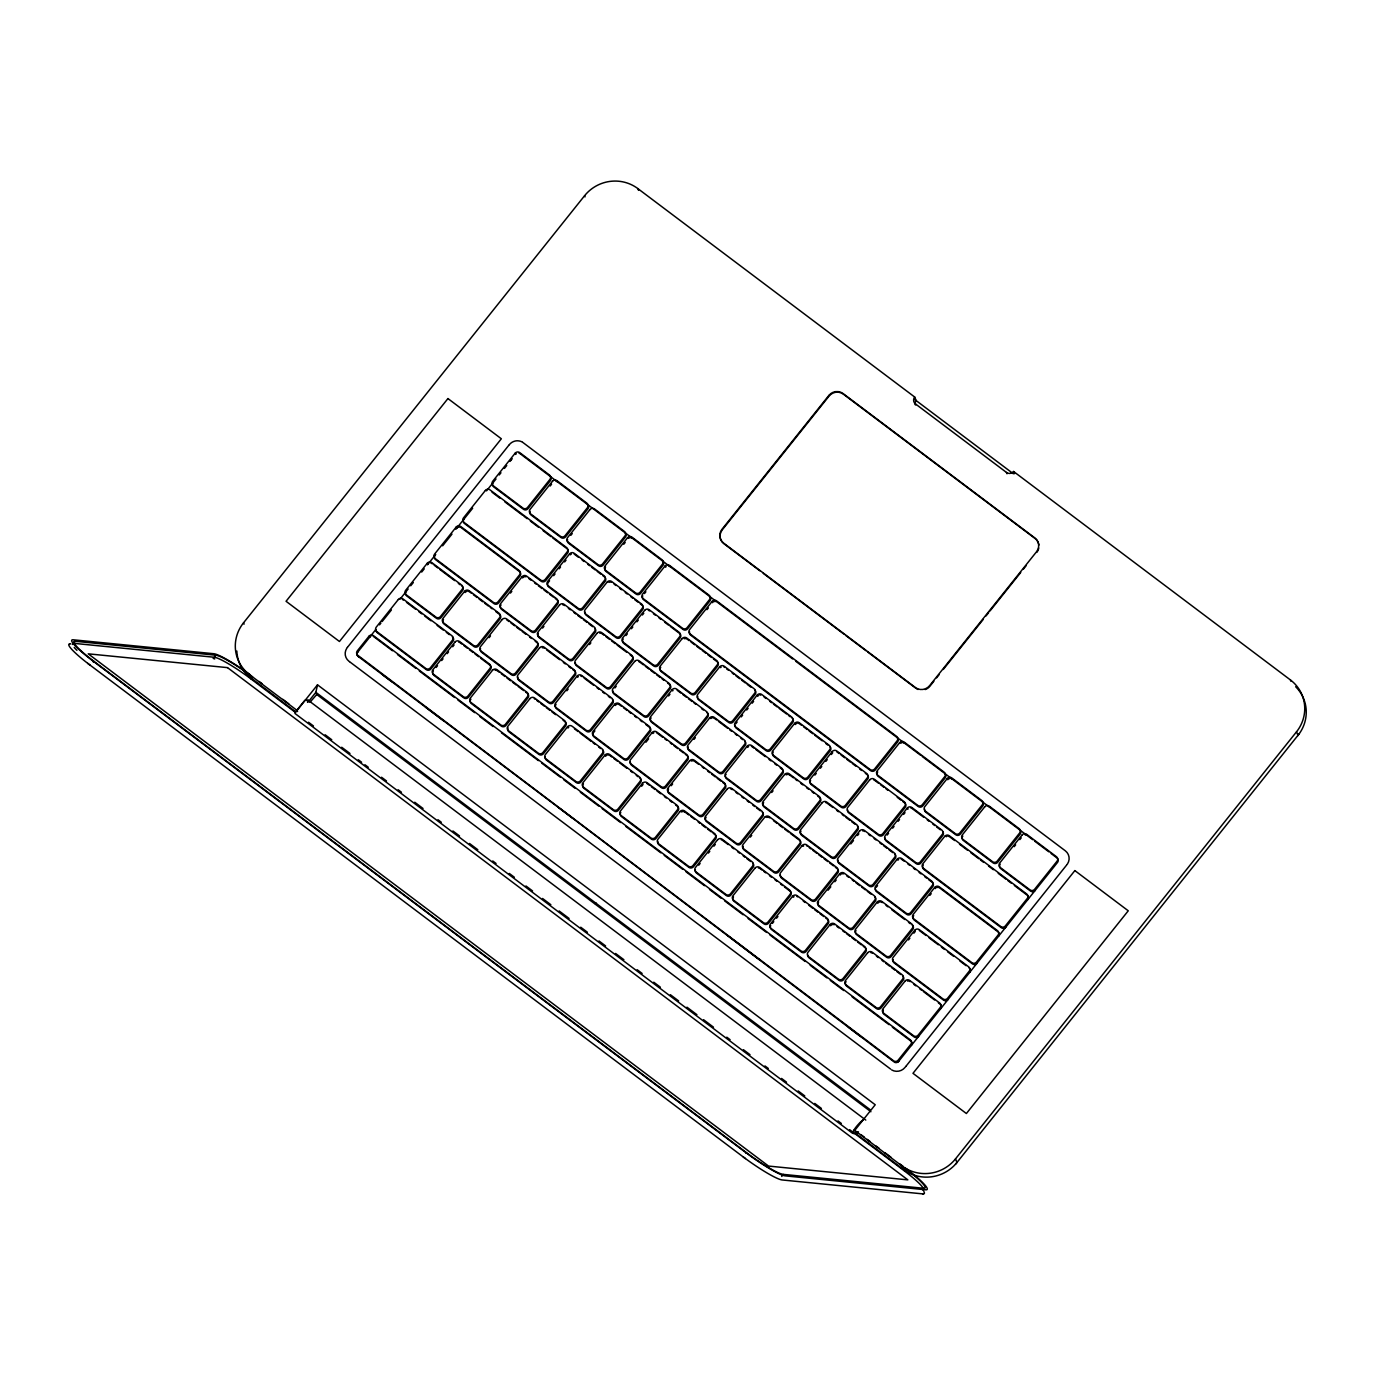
<?xml version="1.0" encoding="UTF-8"?>
<svg xmlns="http://www.w3.org/2000/svg" width="1375" height="1375" viewBox="0 0 1375 1375"><rect width="100%" height="100%" fill="white"/><g stroke="black" fill="none" stroke-linecap="round" stroke-linejoin="round"><path stroke-width="1.5" d="M857.502 1132.502C845.917 1137.967 859.461 1121.931 863.277 1119.817M1299.375 733.58L957.017 1162.425A38.07 36.833 -22.8 0 1 903.753 1169.644L856.281 1133.911L854.786 1130.353L875.222 1104.761L317.505 684.836L315.855 692.347L307.88 702.333M865.786 1120.075L308.086 700.167L304.803 700.373L295.917 711.408L294.972 713.47L852.689 1133.395M307.398 701.886L308.103 700.184M251.075 679.009L252.536 676.947A35.544 4.623 35.3 0 0 215.772 655.205L75.178 641.283L73.734 643.328L214.311 657.267A35.544 4.623 35.3 0 1 251.075 679.009L295.573 712.508M93.259 661.994L93.792 661.238A35.544 4.623 35.3 0 1 75.178 641.283M214.311 657.267L215.772 655.205M745.989 1153.264L746.436 1152.628A35.544 4.623 35.3 0 0 783.2 1174.37L923.777 1188.292L922.608 1189.959M781.739 1176.433L783.2 1174.37M923.519 1190.166A35.544 4.623 35.3 0 0 903.719 1170.4L905.163 1168.355A35.544 4.623 35.3 0 1 923.777 1188.292M347.377 647.453L346.844 648.158A10.175 9.831 -22.8 0 0 348.958 661.255L349.439 661.616M357.466 652.558A3.248 3.145 -22.8 0 1 357.792 652.077L358.05 651.75M251.883 678.82L249.614 674.695A38.07 36.833 -22.8 0 1 243.53 622.823L584.564 195.748A38.07 36.833 -22.8 0 1 637.794 188.564L914.684 397.031L916.18 400.589A5.07 4.916 -22.8 0 0 915.2 404.748M297.55 711.545L297.069 710.428L317.505 684.836M347.462 647.333L508.819 445.259M357.792 652.077L359.82 649.533M360.508 648.656L361.212 647.78M361.797 647.058L375.925 629.355M379.534 624.852L380.909 623.116M382.164 621.534L391.394 609.984M400.022 599.191L408.152 588.998M410.73 585.767L413.308 582.536M421.695 572.052L424.239 568.855M427.488 564.781L435.72 554.486M442.647 545.806L444.95 542.919M445.534 542.18L451.98 534.119M455.847 529.272L472.673 508.217M486.527 490.858L496.014 478.964M499.228 474.942L500.964 472.777M504.419 468.428L506.739 465.541M510.005 461.45L510.864 460.367M511.208 459.938L512.222 458.683M550.172 486.011L551.564 484.241M436.133 667.477L437.525 665.741M441.667 660.55L443.042 658.831M447.184 653.641L448.559 651.905M452.702 646.731L454.077 644.995M510.452 593.089L511.809 591.405M489.105 637.673L490.463 635.989M570.848 535.322L572.258 533.552M548.195 582.519L549.553 580.8M553.678 575.661L555.036 573.942M559.161 568.786L560.519 567.067M564.644 561.928L566.019 560.209M542.575 628.083L543.933 626.398M623.786 544.242L625.195 542.489M589.531 644.531L590.872 642.83M566.844 690.783L568.184 689.098M644.48 593.57L645.889 591.8M625.952 635.577L627.327 633.858M631.434 628.719L632.809 627M636.934 621.844L638.292 620.125M642.417 614.986L643.775 613.267M614.917 687.947L616.258 686.262M593.536 732.566L594.894 730.881M706.956 609.675L708.366 607.922M668.594 695.956L669.952 694.272M645.923 742.208L648.622 738.822M641.661 786.225L643.036 784.506M693.98 739.389L695.337 737.705M671.275 785.675L672.616 783.991M735.762 723.748L737.138 722.03M741.245 716.891L742.62 715.172M746.728 710.016L748.103 708.297M752.211 703.158L753.586 701.439M698.741 865.202L700.116 863.466M708.4 853.084L709.775 851.366M713.917 846.175L715.309 844.439M771.702 792.498L773.059 790.814M750.355 837.1L751.712 835.398M814.894 775.087L816.269 773.386M820.377 768.23L821.752 766.511M825.877 761.355L827.234 759.636M831.359 754.497L832.717 752.778M933.9 681.209L929.895 686.228A10.158 9.814 -22.8 0 1 925.169 689.562M936.581 677.858L939.245 674.506M943.25 669.487L983.331 619.3M985.995 615.966L988.677 612.614M990.017 610.947L1020.731 572.464M1023.413 569.112L1026.077 565.778M772.389 923.416L773.764 921.68M776.531 918.225L777.906 916.506M850.781 843.941L853.48 840.555M857.519 835.502L858.859 833.817M828.077 890.192L830.792 886.823M834.831 881.736L836.189 880.052M887.184 835.02L888.559 833.302M892.667 828.145L894.042 826.444M898.15 821.287L899.525 819.569M903.633 814.412L905.008 812.694M876.167 887.356L877.525 885.672M929.844 895.366L931.202 893.681M908.514 939.933L909.872 938.231M913.911 933.161L915.269 931.459M1014.217 846.656L1015.627 844.903M1019.82 839.627L1021.23 837.873M1055.123 856.556L1057.22 858.155A3.248 3.128 -22.8 0 1 1057.53 862.4L898.648 1061.362A3.661 3.541 -22.8 0 1 898.202 1061.827M905.953 1066.261L1066.347 865.408M1066.673 864.995L1067.464 863.947A10.158 9.831 -22.8 0 0 1065.35 850.833L522.569 442.234M905.798 1066.45L905.128 1067.292A10.261 9.934 -22.8 0 1 891.705 1069.956M857.605 1132.381L856.281 1133.911L858.447 1131.797M903.753 1169.644L902.241 1166.086A38.07 36.833 -22.8 0 0 955.487 1158.902L1296.522 731.809A38.07 36.833 -22.8 0 0 1290.438 679.955L1013.564 471.488A5.07 4.916 -22.8 0 1 1006.466 472.433L915.492 403.941A5.07 4.916 -22.8 0 1 914.684 397.031M1297.811 735.642L1297.983 735.419A38.07 36.833 -22.8 0 0 1295.663 686.727M509.111 444.898L509.266 444.709A10.312 9.969 -22.8 0 1 516.983 440.773L517.894 440.825A10.141 9.814 -22.8 0 1 521.692 441.753L522.053 441.942M898.975 1060.967L898.752 1061.225A3.248 3.145 -22.8 0 1 894.592 1062.291L848.341 1027.194M515.608 454.42L515.642 454.386A3.248 3.145 -22.8 0 1 516.295 453.767M87.742 663.369L742.878 1156.667A38.07 4.95 35.3 0 0 782.272 1179.973L922.848 1193.895A38.62 5.019 35.3 0 0 923.381 1193.912M922.625 1193.878L922.831 1193.895A38.07 4.95 35.3 0 0 923.794 1191.472M906.383 1171.448L902.808 1168.939M745.456 1158.592L744.562 1157.939M744.391 1157.802L743.17 1156.873M914.65 399.455L1013.392 473.791M759.825 570.78L723.869 543.692A10.158 9.814 -22.8 0 1 722.236 529.873L829.108 396.034A10.158 9.814 -22.8 0 1 843.305 394.127L1035.134 538.553A10.158 9.814 -22.8 0 1 1038.898 545.084M763.262 573.358L843.752 633.978M845.47 635.267L866.027 650.736M867.745 652.025L915.698 688.136M521.108 454.472L520.18 453.784A3.248 3.145 -22.8 0 0 519.028 453.234M521.898 455.056L526.797 458.752M527.519 459.302L532.263 462.877M533.191 463.564L792.636 658.917M795.85 661.341L920.528 755.202M922.178 756.456L1032.763 839.712M1034.636 841.122L1048.884 851.847M1051.067 853.497L1054.487 856.075M492.044 492.233L500.019 498.231M504.814 501.841L522.38 515.075M523.961 516.278L527.158 518.667M530.355 521.073L538.33 527.089M543.125 530.698L551.117 536.714M552.698 537.9L567.067 548.728A3.248 3.145 -22.8 0 1 567.6 553.145L545.652 580.628A3.248 3.145 -22.8 0 1 541.114 581.23L464.492 523.531A3.248 3.145 -22.8 0 1 463.959 519.114M578.411 557.253L574.664 554.434A3.248 3.145 -22.8 0 0 574.166 554.142M582.141 560.072L584.014 561.481M587.761 564.3L589.634 565.709M591.491 567.119L595.237 569.938M597.111 571.347L600.841 574.148M602.714 575.558L604.587 576.967A3.248 3.145 -22.8 0 1 605.103 581.402L583.172 608.867A3.248 3.145 -22.8 0 1 578.634 609.486L548.711 586.953A3.248 3.145 -22.8 0 1 547.869 583.017M614.058 584.1L615.914 585.509M619.661 588.328L621.534 589.72M625.264 592.539L627.138 593.948M630.884 596.767L632.758 598.177M634.631 599.586L638.361 602.405M640.234 603.814L642.108 605.223A3.248 3.145 -22.8 0 1 642.623 609.641L620.692 637.106A3.248 3.145 -22.8 0 1 616.155 637.725L586.214 615.192A3.248 3.145 -22.8 0 1 585.062 612.133M653.434 613.748L655.308 615.158M659.038 617.977L660.911 619.386M664.658 622.205L668.405 625.023M670.261 626.416L679.611 633.462A3.248 3.145 -22.8 0 1 680.144 637.88L658.195 665.362A3.248 3.145 -22.8 0 1 653.658 665.964L623.734 643.431A3.248 3.145 -22.8 0 1 623.219 639.014M689.081 640.595L687.208 639.186A3.248 3.145 -22.8 0 0 684.183 638.722M690.955 641.987L694.684 644.806M696.558 646.216L700.305 649.034M702.178 650.444L705.908 653.262M707.781 654.672L711.528 657.491M713.384 658.9L717.131 661.702A3.248 3.145 -22.8 0 1 717.647 666.136L695.716 693.602A3.248 3.145 -22.8 0 1 691.178 694.22L661.255 671.688A3.248 3.145 -22.8 0 1 660.739 667.27M726.584 668.834L728.458 670.244M732.205 673.062L734.078 674.472M735.952 675.881L739.681 678.683M741.555 680.092L745.302 682.911M747.158 684.32L750.905 687.139M764.105 697.073L765.978 698.483M769.725 701.302L771.581 702.711M773.455 704.12L777.202 706.939M779.075 708.348L786.552 713.969M788.425 715.378L790.298 716.788M801.625 725.33L799.752 723.92A3.248 3.145 -22.8 0 0 798.033 723.284M803.498 726.739L807.228 729.558M809.102 730.95L812.848 733.769M814.705 735.178L822.198 740.816M825.928 743.634L827.802 745.044M839.128 753.569L837.272 752.159A3.248 3.145 -22.8 0 0 836.773 751.85M841.002 754.978L844.748 757.797M846.622 759.206L850.352 762.025M852.225 763.434L855.972 766.236M859.702 769.055L861.575 770.464M865.322 773.283L867.195 774.692A3.248 3.145 -22.8 0 1 867.711 779.109L845.78 806.592A3.248 3.145 -22.8 0 1 841.225 807.194L811.302 784.661A3.248 3.145 -22.8 0 1 810.614 780.484M874.775 780.416L878.522 783.217M880.395 784.627L884.125 787.445M885.998 788.855L887.872 790.264M897.222 797.311L900.969 800.13M902.825 801.539L904.698 802.931A3.248 3.145 -22.8 0 1 905.214 807.366L883.283 834.831A3.248 3.145 -22.8 0 1 878.745 835.45L848.822 812.917A3.248 3.145 -22.8 0 1 847.653 809.858M923.519 817.111L912.295 808.655A3.248 3.145 -22.8 0 0 910.903 808.053M927.248 819.913L929.122 821.322M932.869 824.141L934.742 825.55M936.598 826.959L940.345 829.778M954.645 840.538L949.798 836.894A3.248 3.145 -22.8 0 0 948.097 836.275M959.492 844.198L967.553 850.266M970.784 852.689L978.845 858.773M980.461 859.994L983.692 862.417M988.539 866.061L993.369 869.705M998.216 873.348L1006.294 879.433M1007.892 880.636L1011.123 883.077M1014.355 885.5L1027.262 895.228A3.248 3.145 -22.8 0 1 1027.778 899.645M461.192 527.656L519.527 571.587A3.248 3.145 -22.8 0 1 520.059 576.005L498.506 603.006A3.248 3.145 -22.8 0 1 493.952 603.608L435.617 559.677A3.248 3.145 -22.8 0 1 435.102 555.259M528.997 578.703L530.87 580.112M534.6 582.931L536.473 584.341M538.347 585.75L542.077 588.569M543.95 589.978L547.697 592.78M549.57 594.189L553.3 597.008M555.173 598.417L557.047 599.827A3.248 3.145 -22.8 0 1 557.562 604.261L536.009 631.245A3.248 3.145 -22.8 0 1 531.472 631.864L501.548 609.331A3.248 3.145 -22.8 0 1 501.033 604.897M568.373 608.369L570.247 609.761M573.994 612.58L575.85 613.989M577.723 615.398L581.47 618.217M583.344 619.627L587.073 622.445M588.947 623.855L592.694 626.673M604.02 635.198L602.147 633.789A3.248 3.145 -22.8 0 0 599.775 633.188M605.894 636.608L609.623 639.427M611.497 640.836L615.244 643.655M617.117 645.047L626.467 652.094M630.197 654.913L632.07 656.322A3.248 3.145 -22.8 0 1 632.603 660.739L611.033 687.741A3.248 3.145 -22.8 0 1 606.495 688.342L576.572 665.809A3.248 3.145 -22.8 0 1 575.42 662.767M643.397 664.847L639.667 662.028A3.248 3.145 -22.8 0 0 638.584 661.513M645.27 666.256L649.017 669.075M650.891 670.484L654.62 673.303M656.494 674.712L660.241 677.531M662.114 678.941L663.97 680.35M667.717 683.152L669.591 684.561A3.248 3.145 -22.8 0 1 670.106 688.995L648.553 715.98A3.248 3.145 -22.8 0 1 644.016 716.598L614.092 694.066A3.248 3.145 -22.8 0 1 612.923 691.006M677.188 690.284L680.917 693.103M682.791 694.512L686.538 697.314M688.394 698.723L692.141 701.542M694.014 702.952L695.888 704.361M701.491 708.589L703.364 709.998M716.564 719.933L714.691 718.523A3.248 3.145 -22.8 0 0 712.989 717.888M718.438 721.342L727.788 728.389M729.661 729.798L731.517 731.208M735.264 734.009L737.138 735.419M740.884 738.237L742.741 739.647M754.084 748.189L752.211 746.78A3.248 3.145 -22.8 0 0 751.438 746.35M755.941 749.581L765.308 756.628M769.038 759.447L770.911 760.856M774.658 763.675L776.514 765.084M780.261 767.903L782.134 769.312A3.248 3.145 -22.8 0 1 782.65 773.73L761.097 800.714A3.248 3.145 -22.8 0 1 756.559 801.333L726.636 778.8A3.248 3.145 -22.8 0 1 725.433 776.067M789.714 775.019L793.461 777.837M795.334 779.247L797.208 780.656M800.938 783.475L802.811 784.884M806.558 787.686L808.431 789.095M812.161 791.914L814.034 793.323M817.781 796.142L819.638 797.552A3.248 3.145 -22.8 0 1 820.17 801.969L798.617 828.97A3.248 3.145 -22.8 0 1 794.062 829.572L764.139 807.039A3.248 3.145 -22.8 0 1 763.623 802.622M832.855 807.486L827.234 803.258A3.248 3.145 -22.8 0 0 825.842 802.673M836.584 810.305L838.458 811.714M842.205 814.533L844.061 815.942M845.934 817.352L849.681 820.17M851.555 821.58L855.284 824.381M868.484 834.333L870.358 835.742M874.105 838.544L875.978 839.953M879.708 842.772L881.581 844.181M883.455 845.591L887.202 848.409M889.058 849.819L892.805 852.637M904.131 861.163L902.258 859.753A3.248 3.145 -22.8 0 0 901.192 859.238M907.878 863.981L909.752 865.391M913.481 868.209L915.355 869.619M919.102 872.438L920.975 873.847M924.705 876.648L926.578 878.058M928.452 879.467L932.181 882.286A3.248 3.145 -22.8 0 1 932.714 886.703L911.161 913.705A3.248 3.145 -22.8 0 1 906.606 914.323L876.683 891.791A3.248 3.145 -22.8 0 1 875.48 889.058M939.778 888.009L998.009 931.855A3.248 3.145 -22.8 0 1 998.542 936.272M434.173 565.211L437.903 567.995M439.759 569.405L454.627 580.594M458.339 583.395L460.195 584.788M471.505 593.312L469.648 591.903A3.248 3.145 -22.8 0 0 468.256 591.319M473.378 594.722L477.125 597.541M478.998 598.95L482.728 601.769M484.602 603.178L488.348 605.98M490.205 607.389L492.078 608.798M495.825 611.617L499.572 614.436A3.248 3.145 -22.8 0 1 500.087 618.853L478.466 645.923A3.248 3.145 -22.8 0 1 473.928 646.542L444.005 624.009A3.248 3.145 -22.8 0 1 443.489 619.575M509.025 621.552L507.152 620.142A3.248 3.145 -22.8 0 0 506.653 619.85M510.898 622.961L514.628 625.78M516.502 627.189L520.248 630.008M522.122 631.417L525.852 634.236M529.598 637.055L531.472 638.464M535.202 641.266L537.075 642.675A3.248 3.145 -22.8 0 1 537.591 647.109L515.986 674.163A3.248 3.145 -22.8 0 1 511.448 674.781L481.525 652.248A3.248 3.145 -22.8 0 1 480.545 648.587M546.545 649.808L559.625 659.656M563.372 662.475L565.245 663.884M568.975 666.703L570.848 668.113M572.722 669.522L574.595 670.931A3.248 3.145 -22.8 0 1 575.111 675.348L553.506 702.419A3.248 3.145 -22.8 0 1 548.952 703.02L519.028 680.505A3.248 3.145 -22.8 0 1 517.945 677.136M584.048 678.047L593.398 685.094M597.145 687.913L599.019 689.322M602.748 692.141L604.622 693.533M608.369 696.352L610.242 697.761M621.569 706.303L619.695 704.894A3.248 3.145 -22.8 0 0 617.977 704.258M623.442 707.712L627.172 710.514M629.045 711.923L630.919 713.333M634.666 716.152L636.522 717.561M640.269 720.38L642.142 721.789M645.889 724.608L649.619 727.427A3.248 3.145 -22.8 0 1 650.134 731.844L628.53 758.914A3.248 3.145 -22.8 0 1 623.992 759.516L594.069 736.983A3.248 3.145 -22.8 0 1 593.381 732.806M662.819 737.361L657.216 733.133A3.248 3.145 -22.8 0 0 656.442 732.703M664.692 738.77L666.566 740.18M670.295 742.998L672.169 744.408M674.042 745.8L677.789 748.619M679.663 750.028L683.392 752.847M685.266 754.256L687.139 755.666A3.248 3.145 -22.8 0 1 687.655 760.083L666.05 787.153A3.248 3.145 -22.8 0 1 661.495 787.772L631.572 765.239A3.248 3.145 -22.8 0 1 630.42 762.18M694.719 761.372L698.466 764.191M702.212 767.009L704.069 768.419M707.816 771.238L709.689 772.647M711.562 774.056L715.292 776.875M717.166 778.284L720.913 781.086M722.786 782.495L724.642 783.905A3.248 3.145 -22.8 0 1 725.175 788.339L703.553 815.392A3.248 3.145 -22.8 0 1 699.016 816.011L669.092 793.478A3.248 3.145 -22.8 0 1 668.577 789.061M735.986 792.447L737.842 793.856M741.589 796.675L743.462 798.067M747.209 800.886L749.066 802.295M752.812 805.114L754.686 806.523M756.559 807.933L760.289 810.752M773.489 820.686L777.236 823.505M779.109 824.914L782.839 827.733M784.712 829.142L788.459 831.961M790.333 833.353L799.683 840.4A3.248 3.145 -22.8 0 1 800.198 844.834L778.577 871.887A3.248 3.145 -22.8 0 1 774.039 872.506L744.116 849.973A3.248 3.145 -22.8 0 1 743.136 846.312M809.136 847.533L811.009 848.942M812.883 850.334L816.612 853.153M818.486 854.562L822.233 857.381M824.106 858.791L827.836 861.609M829.709 863.019L833.456 865.837M835.33 867.247L837.186 868.656A3.248 3.145 -22.8 0 1 837.719 873.073L816.097 900.144A3.248 3.145 -22.8 0 1 811.559 900.745L781.636 878.212A3.248 3.145 -22.8 0 1 780.467 875.17M846.656 875.772L848.53 877.181M852.259 880L854.133 881.409M856.006 882.819L859.736 885.62M861.609 887.03L865.356 889.848M867.23 891.258L870.959 894.077M886.033 905.42L887.906 906.83M891.653 909.648L904.733 919.514M908.48 922.316L910.353 923.725M925.977 935.498L919.806 930.858A3.248 3.145 -22.8 0 0 919.308 930.548M929.053 937.819L938.317 944.78M941.394 947.1L944.47 949.438M947.564 951.758L953.734 956.398M959.905 961.039L966.058 965.68M406.467 602.336L415.645 609.263M418.722 611.566L421.781 613.869M424.841 616.172L430.977 620.795M437.095 625.402L443.231 630.025M446.291 632.328L449.35 634.631M461.88 644.067L460.006 642.658A3.248 3.145 -22.8 0 0 458.614 642.056M463.753 645.477L467.483 648.295M469.356 649.705L473.103 652.506M474.977 653.916L478.706 656.734M480.58 658.144L489.93 665.191A3.248 3.145 -22.8 0 1 490.445 669.608L468.359 697.28A3.248 3.145 -22.8 0 1 463.822 697.881L433.898 675.348A3.248 3.145 -22.8 0 1 433.383 670.931M499.383 672.306L497.527 670.897A3.248 3.145 -22.8 0 0 495.137 670.295M501.256 673.716L505.003 676.534M506.877 677.944L510.606 680.762M512.48 682.172L516.227 684.991M518.1 686.4L523.703 690.611M525.577 692.02L527.45 693.43A3.248 3.145 -22.8 0 1 527.966 697.864L505.88 725.519A3.248 3.145 -22.8 0 1 501.325 726.138L471.402 703.605A3.248 3.145 -22.8 0 1 470.886 699.17M536.903 700.562L538.777 701.972M540.65 703.364L544.38 706.183M546.253 707.592L550 710.411M551.873 711.82L555.603 714.639M563.097 720.277L564.953 721.686A3.248 3.145 -22.8 0 1 565.486 726.103L543.383 753.758A3.248 3.145 -22.8 0 1 538.845 754.377L508.922 731.844A3.248 3.145 -22.8 0 1 508.08 727.908M574.423 728.802L578.153 731.62M580.027 733.03L591.25 741.469M593.123 742.878L594.997 744.288M598.727 747.106L600.6 748.516M611.927 757.041L610.07 755.631A3.248 3.145 -22.8 0 0 608.352 755.012M613.8 758.45L617.547 761.269M619.42 762.678L626.897 768.316M630.644 771.134L632.5 772.544M636.247 775.362L638.12 776.755M649.447 785.297L647.573 783.887A3.248 3.145 -22.8 0 0 646.8 783.458M651.32 786.706L655.05 789.525M656.923 790.934L660.67 793.736M664.417 796.555L666.273 797.964M670.02 800.783L671.894 802.192M675.623 805.011L677.497 806.42A3.248 3.145 -22.8 0 1 678.013 810.837L655.927 838.509A3.248 3.145 -22.8 0 1 651.389 839.111L621.466 816.578A3.248 3.145 -22.8 0 1 620.778 812.402M685.094 812.127L688.823 814.945M690.697 816.355L694.444 819.173M698.191 821.992L700.047 823.402M701.92 824.811L705.667 827.63M707.541 829.022L711.27 831.841M713.144 833.25L715.017 834.659A3.248 3.145 -22.8 0 1 715.533 839.094L693.447 866.748A3.248 3.145 -22.8 0 1 688.909 867.367L658.986 844.834A3.248 3.145 -22.8 0 1 657.903 841.466M728.217 844.594L722.597 840.383A3.248 3.145 -22.8 0 0 721.222 839.781M731.964 847.413L733.82 848.822M737.567 851.641L739.441 853.05M743.17 855.869L745.044 857.278M746.917 858.688L750.664 861.506M761.991 870.031L760.117 868.622A3.248 3.145 -22.8 0 0 758.398 867.986M763.864 871.441L765.737 872.85M769.467 875.669L771.341 877.078M775.087 879.897L776.944 881.289M780.691 884.108L782.564 885.517M784.438 886.927L790.041 891.155A3.248 3.145 -22.8 0 1 790.556 895.572L768.47 923.244A3.248 3.145 -22.8 0 1 763.933 923.845L734.009 901.33A3.248 3.145 -22.8 0 1 733.494 896.895M803.241 901.089L805.114 902.498M808.861 905.317L812.591 908.136M814.464 909.545L818.211 912.364M820.084 913.773L823.814 916.575M825.688 917.984L827.561 919.394A3.248 3.145 -22.8 0 1 828.077 923.828L805.991 951.483A3.248 3.145 -22.8 0 1 801.453 952.102L771.53 929.569A3.248 3.145 -22.8 0 1 770.688 925.633M837.014 926.527L838.887 927.936M842.634 930.755L844.491 932.164M846.364 933.556L850.111 936.375M851.984 937.784L855.714 940.603M857.587 942.013L861.334 944.831M863.208 946.241L865.064 947.65A3.248 3.145 -22.8 0 1 865.597 952.067L843.494 979.739A3.248 3.145 -22.8 0 1 838.956 980.341L809.033 957.808A3.248 3.145 -22.8 0 1 807.83 955.075M876.408 956.175L878.264 957.584M882.011 960.403L883.884 961.812M885.758 963.222L889.487 966.041M891.361 967.45L895.108 970.252M896.981 971.661L900.711 974.48M913.928 984.431L915.802 985.841M919.566 988.677L921.439 990.086M923.313 991.495L934.587 999.986M938.334 1002.822L940.225 1004.231A3.248 3.145 -22.8 0 1 940.741 1008.648M392.442 650.753L374 636.848A3.248 3.145 -22.8 0 0 373.227 636.436M397.478 654.534L415.938 668.439M419.289 670.966L454.523 697.486M457.875 700.012L474.65 712.645M479.686 716.427L493.092 726.533M501.48 732.858L538.398 760.633M541.75 763.159L560.209 777.064M563.561 779.591L575.3 788.425M580.336 792.223L598.795 806.111M602.147 808.638L620.589 822.525M625.625 826.323L660.859 852.844M664.211 855.37L682.67 869.275M686.022 871.802L704.481 885.689M709.5 889.47L721.256 898.322M724.608 900.848L743.067 914.736M748.086 918.534L766.545 932.422M769.897 934.948L805.131 961.469M810.167 965.267L826.942 977.9M830.294 980.427L843.717 990.533M852.105 996.841L889.006 1024.633M892.358 1027.159L910.817 1041.047A3.248 3.145 -22.8 0 1 911.333 1045.481M391.858 681.759L358.308 656.494A3.644 3.523 -22.8 0 1 356.95 653.795M349.628 661.753L890.673 1069.131M870.255 1109.762L315.855 692.347L316.766 694.495L870.925 1111.739M259.102 681.484L262.075 683.719M282.837 699.359L288.767 703.828M861.317 1134.908L864.273 1137.142M867.247 1139.377L870.22 1141.611M876.15 1146.08L879.106 1148.314M885.053 1152.783L890.983 1157.252M899.886 1163.955L902.842 1166.172M249.614 674.695L297.069 710.428M854.184 1129.958L903.461 1167.066M248.652 676.225L295.608 711.752M308.498 722.253L313.483 726M325.102 734.748L331.736 739.75M341.688 747.244L349.989 753.483M358.291 759.739L361.608 762.231M364.925 764.741L368.259 767.233M381.528 777.236L386.512 780.983M398.131 789.731L401.448 792.241M414.734 802.227L423.036 808.483M437.972 819.723L441.289 822.233M452.908 830.981L459.542 835.966M469.511 843.477L477.795 849.716M492.748 860.973L496.066 863.466M509.334 873.469L514.319 877.216M525.938 885.964L532.572 890.966M542.541 898.459L550.842 904.716M559.127 910.955L569.095 918.466M580.714 927.214L587.348 932.198M598.967 940.947L605.619 945.948M615.57 953.459L623.872 959.698M637.141 969.702L642.125 973.448M653.744 982.197L660.378 987.198M670.347 994.692L678.648 1000.948M686.95 1007.188L696.902 1014.681M703.536 1019.683L713.505 1027.194M726.773 1037.18L730.091 1039.689M743.377 1049.675L750.011 1054.677M764.947 1065.934L768.281 1068.427M781.55 1078.43L786.534 1082.177M798.153 1090.925L804.788 1095.927M814.756 1103.42L821.391 1108.422M837.994 1120.917L841.311 1123.427M849.612 1129.666L903.719 1170.4M93.792 661.238L746.436 1152.628M359.545 657.422L358.462 656.614A3.248 3.145 -22.8 0 1 357.105 653.761M382.714 674.867L443.781 720.913M425.391 707.042L572.928 818.417M726.894 934.983L760.341 960.369M557.666 806.884L860.681 1036.561M1290.438 679.955L1291.005 681.295M1296.522 731.809L1298.017 735.367M1013.564 471.488L1014.492 473.705M1006.466 472.433L1007.016 473.773M915.492 403.941L915.87 404.834M637.794 188.564L638.55 190.334M584.564 195.748L585.028 196.866M955.487 1158.902L956.983 1162.459A38.62 37.348 -22.8 0 1 955.539 1164.178M243.53 622.823L244.08 624.164M69.781 643.878A38.62 5.019 35.3 0 1 70.314 643.895A38.07 4.95 35.3 0 0 90.252 665.277M213.142 658.384A38.07 4.95 35.3 0 1 214.706 658.952M905.816 1168.406A38.07 4.95 35.3 0 1 925.753 1189.787L785.177 1175.866A38.07 4.95 35.3 0 1 745.783 1152.559L93.156 661.169A38.07 4.95 35.3 0 1 73.202 639.788L213.795 653.727A38.07 4.95 35.3 0 1 250.473 675.005M76.931 650.341A35.544 4.623 35.3 0 1 74.198 647.436M72.342 644.462A35.544 4.623 35.3 0 1 73.03 643.345M1038.761 548.109A10.158 9.814 -22.8 0 1 1036.767 552.389M918.122 689.477A10.158 9.814 -22.8 0 1 916.438 688.634M251.109 678.253A38.07 36.833 -22.8 0 1 236.827 651.028M369.634 637.244A3.248 3.145 -22.8 0 1 370.666 636.522M870.942 952.72A3.248 3.145 -22.8 0 1 872.661 953.356M902.584 975.889A3.248 3.145 -22.8 0 1 903.1 980.323L881.014 1007.978A3.248 3.145 -22.8 0 1 876.477 1008.597L846.553 986.064A3.248 3.145 -22.8 0 1 846.038 981.63M907.466 981.062A3.248 3.145 -22.8 0 1 910.181 981.612M918.655 1036.32A3.248 3.145 -22.8 0 1 914.117 1036.922L884.056 1014.303A3.248 3.145 -22.8 0 1 883.369 1010.109M830.603 925.736A3.248 3.145 -22.8 0 1 831.256 925.1M832.116 924.653A3.248 3.145 -22.8 0 1 834.367 924.688M793.289 897.256A3.248 3.145 -22.8 0 1 794.011 896.689M796.864 896.448A3.248 3.145 -22.8 0 1 797.637 896.861M752.744 863.088A3.248 3.145 -22.8 0 1 753.053 867.333L730.967 894.988A3.248 3.145 -22.8 0 1 726.413 895.606L696.489 873.073A3.248 3.145 -22.8 0 1 695.406 869.705M766.717 817.42A3.248 3.145 -22.8 0 1 769.759 817.867M803.137 846.295A3.248 3.145 -22.8 0 1 803.636 845.934M806.489 845.694A3.248 3.145 -22.8 0 1 807.263 846.123M874.706 896.895A3.248 3.145 -22.8 0 1 875.222 901.312L853.617 928.383A3.248 3.145 -22.8 0 1 849.08 929.002L819.156 906.469A3.248 3.145 -22.8 0 1 818.623 902.034M840.245 874.981A3.248 3.145 -22.8 0 1 840.898 874.363M842.067 873.812A3.248 3.145 -22.8 0 1 843.717 873.847M855.972 930.514A3.248 3.145 -22.8 0 0 856.659 934.708L886.583 957.241A3.248 3.145 -22.8 0 0 891.12 956.622L912.742 929.569A3.248 3.145 -22.8 0 0 912.227 925.134M877.748 903.22A3.248 3.145 -22.8 0 1 879.261 902.155M880.584 901.983A3.248 3.145 -22.8 0 1 882.303 902.602M969.152 968A3.248 3.145 -22.8 0 1 969.667 972.434M948.062 999.487A3.248 3.145 -22.8 0 1 943.508 1000.106L894.18 962.964A3.248 3.145 -22.8 0 1 893.097 959.595M913.688 915.613A3.248 3.145 -22.8 0 0 914.203 920.03L972.434 963.875A3.248 3.145 -22.8 0 0 976.989 963.273M935.241 888.611A3.248 3.145 -22.8 0 1 935.653 888.181M936.753 887.545A3.248 3.145 -22.8 0 1 939.005 887.58M897.909 860.148A3.248 3.145 -22.8 0 1 898.648 859.581M1005.847 927.111A3.248 3.145 -22.8 0 1 1001.309 927.73L923.845 869.412A3.248 3.145 -22.8 0 1 923.33 864.978M946.189 836.722A3.248 3.145 -22.8 0 1 946.773 836.447M885.173 838.114A3.248 3.145 -22.8 0 0 886.342 841.156L916.266 863.689A3.248 3.145 -22.8 0 0 920.803 863.07L942.734 835.605A3.248 3.145 -22.8 0 0 942.648 831.566M907.758 809.273A3.248 3.145 -22.8 0 1 908.153 808.844M873.709 779.883A3.248 3.145 -22.8 0 1 874.552 780.244M862.709 830.878A3.248 3.145 -22.8 0 1 864.755 831.514M894.678 854.047A3.248 3.145 -22.8 0 1 895.194 858.464L873.641 885.448A3.248 3.145 -22.8 0 1 869.103 886.067L839.18 863.534A3.248 3.145 -22.8 0 1 838.097 860.183M857.381 825.98A3.248 3.145 -22.8 0 1 857.673 830.225L836.12 857.209A3.248 3.145 -22.8 0 1 831.583 857.828L801.659 835.295A3.248 3.145 -22.8 0 1 800.972 831.102M786.105 774.847A3.248 3.145 -22.8 0 1 789.491 774.864M1000.209 864.205A3.248 3.145 -22.8 0 0 1000.725 868.639L1030.562 891.103A3.248 3.145 -22.8 0 0 1035.1 890.484M1025.131 834.866A3.248 3.145 -22.8 0 1 1026.936 835.347M962.827 836.069A3.248 3.145 -22.8 0 0 963.342 840.486L993.128 862.916A3.248 3.145 -22.8 0 0 997.666 862.297L1020.095 834.212A3.248 3.145 -22.8 0 0 1019.58 829.795M989.312 807.056A3.248 3.145 -22.8 0 1 989.794 807.366M947.736 779.728A3.248 3.145 -22.8 0 1 949.575 778.577M950.898 778.525A3.248 3.145 -22.8 0 1 952.05 778.955M982.214 801.659A3.248 3.145 -22.8 0 1 982.73 806.077L960.3 834.161A3.248 3.145 -22.8 0 1 955.763 834.78L925.839 812.247A3.248 3.145 -22.8 0 1 924.67 809.188M877.697 771.977A3.248 3.145 -22.8 0 0 878.23 776.394L918.242 806.523A3.248 3.145 -22.8 0 0 922.78 805.922L945.209 777.837A3.248 3.145 -22.8 0 0 944.694 773.403M900.78 743.273A3.248 3.145 -22.8 0 1 901.347 742.947M902.636 742.637A3.248 3.145 -22.8 0 1 904.441 743.119M829.898 746.625A3.248 3.145 -22.8 0 1 830.191 750.87L808.259 778.336A3.248 3.145 -22.8 0 1 803.722 778.955L773.798 756.422A3.248 3.145 -22.8 0 1 773.266 752.005M795.214 724.522A3.248 3.145 -22.8 0 1 796.727 723.456M735.075 725.45A3.248 3.145 -22.8 0 0 736.278 728.183L766.202 750.716A3.248 3.145 -22.8 0 0 770.739 750.097L792.688 722.631A3.248 3.145 -22.8 0 0 792.155 718.197M757.694 696.283A3.248 3.145 -22.8 0 1 758.347 695.664M759.859 695.062A3.248 3.145 -22.8 0 1 760.856 695.08M725.794 774.864A3.248 3.145 -22.8 0 1 726.12 774.383M747.673 747.381A3.248 3.145 -22.8 0 1 748.584 746.591M730.847 789.027A3.248 3.145 -22.8 0 1 732.239 789.628M762.386 812.333A3.248 3.145 -22.8 0 1 762.678 816.578L741.073 843.648A3.248 3.145 -22.8 0 1 736.536 844.25L706.612 821.734A3.248 3.145 -22.8 0 1 706.08 817.3M681.467 811.955A3.248 3.145 -22.8 0 1 684.853 811.972M691.384 761.045A3.248 3.145 -22.8 0 1 694.238 761.08M688.136 746.9A3.248 3.145 -22.8 0 0 689.116 750.561L719.039 773.094A3.248 3.145 -22.8 0 0 723.577 772.475L745.13 745.491A3.248 3.145 -22.8 0 0 744.614 741.056M710.806 718.523A3.248 3.145 -22.8 0 1 711.666 718.077M697.795 696.283A3.248 3.145 -22.8 0 0 698.758 699.927L728.681 722.459A3.248 3.145 -22.8 0 0 733.236 721.858L755.167 694.375A3.248 3.145 -22.8 0 0 754.652 689.958M720.586 667.614A3.248 3.145 -22.8 0 1 721.102 667.253M723.955 666.995A3.248 3.145 -22.8 0 1 724.728 667.425M651.08 717.888A3.248 3.145 -22.8 0 0 651.612 722.305L681.536 744.837A3.248 3.145 -22.8 0 0 686.073 744.236L707.627 717.234A3.248 3.145 -22.8 0 0 707.111 712.817M672.633 690.903A3.248 3.145 -22.8 0 1 673.045 690.473M652.867 733.528A3.248 3.145 -22.8 0 1 653.881 732.806M615.158 705.495A3.248 3.145 -22.8 0 1 616.67 704.43M712.559 602.663A3.248 3.145 -22.8 0 1 712.972 602.233M714.072 601.597A3.248 3.145 -22.8 0 1 716.031 601.528M897.084 737.567A3.248 3.145 -22.8 0 1 897.6 741.984L875.17 770.069A3.248 3.145 -22.8 0 1 870.633 770.688L690.662 635.164A3.248 3.145 -22.8 0 1 689.58 631.812M665.517 567.222A3.248 3.145 -22.8 0 1 666.153 566.603M668.972 566.087A3.248 3.145 -22.8 0 1 670.055 566.62M709.517 596.337A3.248 3.145 -22.8 0 1 710.033 600.755L687.603 628.839A3.248 3.145 -22.8 0 1 683.066 629.458L643.603 599.741A3.248 3.145 -22.8 0 1 642.761 595.805M648.312 610.345A3.248 3.145 -22.8 0 1 649.688 610.93M612.528 699.566A3.248 3.145 -22.8 0 1 612.631 703.605L591.009 730.658A3.248 3.145 -22.8 0 1 586.472 731.277L556.548 708.744A3.248 3.145 -22.8 0 1 556.033 704.327M577.637 677.256A3.248 3.145 -22.8 0 1 578.291 676.638M580.8 676.053A3.248 3.145 -22.8 0 1 582.175 676.638M542.283 647.78A3.248 3.145 -22.8 0 1 544.431 648.227M605.516 756.25A3.248 3.145 -22.8 0 1 607.028 755.184M639.994 778.164A3.248 3.145 -22.8 0 1 640.509 782.598L618.423 810.253A3.248 3.145 -22.8 0 1 613.869 810.872L583.945 788.339A3.248 3.145 -22.8 0 1 583.43 783.922M602.473 749.925A3.248 3.145 -22.8 0 1 602.989 754.342L580.903 782.014A3.248 3.145 -22.8 0 1 576.366 782.616L546.442 760.1A3.248 3.145 -22.8 0 1 545.273 757.041M568.013 728.011A3.248 3.145 -22.8 0 1 568.666 727.392M534.256 698.723A3.248 3.145 -22.8 0 1 535.03 699.153M376.062 630.317A3.248 3.145 -22.8 0 0 377.283 632.723L426.302 669.642A3.248 3.145 -22.8 0 0 430.839 669.023L452.942 641.369A3.248 3.145 -22.8 0 0 452.409 636.934M402.325 599.5A3.248 3.145 -22.8 0 1 403.391 600.033M465.094 592.522A3.248 3.145 -22.8 0 1 466.933 591.353M406.175 591.491A3.248 3.145 -22.8 0 0 406.691 595.908L436.425 618.286A3.248 3.145 -22.8 0 0 440.962 617.684L462.567 590.614A3.248 3.145 -22.8 0 0 462.052 586.197M427.78 564.42A3.248 3.145 -22.8 0 1 428.433 563.802M430.942 563.217A3.248 3.145 -22.8 0 1 432.317 563.802M562.925 604.914A3.248 3.145 -22.8 0 1 564.644 605.55M594.773 628.255A3.248 3.145 -22.8 0 1 595.083 632.5L573.53 659.484A3.248 3.145 -22.8 0 1 568.992 660.103L539.069 637.57A3.248 3.145 -22.8 0 1 538.364 633.377M522.586 577.913A3.248 3.145 -22.8 0 1 523.239 577.294M524.098 576.847A3.248 3.145 -22.8 0 1 526.058 576.778M456.655 528.275A3.248 3.145 -22.8 0 1 460.694 527.347M608.85 582.364A3.248 3.145 -22.8 0 1 611.411 582.261M570.316 554.83A3.248 3.145 -22.8 0 1 571.33 554.108M605.567 567.067A3.248 3.145 -22.8 0 0 606.083 571.502L636.006 594.034A3.248 3.145 -22.8 0 0 640.544 593.416L662.973 565.331A3.248 3.145 -22.8 0 0 662.458 560.897M628.65 538.364A3.248 3.145 -22.8 0 1 629.2 538.038M630.489 537.728A3.248 3.145 -22.8 0 1 632.534 538.364M567.6 539.602A3.248 3.145 -22.8 0 0 568.58 543.245L598.503 565.778A3.248 3.145 -22.8 0 0 603.041 565.177L625.47 537.075A3.248 3.145 -22.8 0 0 624.955 532.658M556.119 481.284A3.248 3.145 -22.8 0 1 557.511 481.886M587.434 504.419A3.248 3.145 -22.8 0 1 587.95 508.836L565.52 536.92A3.248 3.145 -22.8 0 1 560.983 537.539L531.059 515.006A3.248 3.145 -22.8 0 1 530.08 511.345M549.914 476.163A3.248 3.145 -22.8 0 1 550.447 480.58L528.017 508.681A3.248 3.145 -22.8 0 1 523.462 509.283L493.728 486.905A3.248 3.145 -22.8 0 1 492.886 482.969M596.458 903.186A143.636 31.762 -53 0 1 595.53 904.252M316.766 694.478A94.239 20.831 -53 0 1 309.856 702.333M447.941 398.561L286.052 601.287L339.453 641.489L501.342 438.78L447.941 398.561M368.947 636.281L357.294 650.891A3.248 3.145 -22.8 0 0 357.809 655.308L893.595 1060.795A3.248 3.145 -22.8 0 0 898.15 1060.177L910.834 1044.278A3.248 3.145 -22.8 0 0 910.319 1039.861L373.484 635.662A3.248 3.145 -22.8 0 0 368.947 636.281M398.355 599.466L376.269 627.12A3.248 3.145 -22.8 0 0 376.784 631.538L425.803 668.456A3.248 3.145 -22.8 0 0 430.341 667.837L452.444 640.183A3.248 3.145 -22.8 0 0 451.911 635.748L402.892 598.847A3.248 3.145 -22.8 0 0 398.355 599.466M427.281 563.234L405.677 590.305A3.248 3.145 -22.8 0 0 406.192 594.722L435.909 617.1A3.248 3.145 -22.8 0 0 440.464 616.498L462.069 589.428A3.248 3.145 -22.8 0 0 461.553 584.994L431.819 562.616A3.248 3.145 -22.8 0 0 427.281 563.234M456.156 527.089L434.603 554.073A3.248 3.145 -22.8 0 0 435.119 558.491L493.453 602.422A3.248 3.145 -22.8 0 0 498.008 601.803L519.561 574.819A3.248 3.145 -22.8 0 0 519.028 570.402L460.694 526.47A3.248 3.145 -22.8 0 0 456.156 527.089M485.392 490.445L463.461 517.928A3.248 3.145 -22.8 0 0 463.977 522.345L540.616 580.044A3.248 3.145 -22.8 0 0 545.153 579.425L567.102 551.959A3.248 3.145 -22.8 0 0 566.569 547.542L489.947 489.844A3.248 3.145 -22.8 0 0 485.392 490.445M515.144 453.2L492.714 481.284A3.248 3.145 -22.8 0 0 493.23 485.719L522.964 508.097A3.248 3.145 -22.8 0 0 527.502 507.495L549.931 479.394A3.248 3.145 -22.8 0 0 549.416 474.977L519.681 452.581A3.248 3.145 -22.8 0 0 515.144 453.2M464.595 591.336L442.991 618.389A3.248 3.145 -22.8 0 0 443.506 622.823L473.43 645.356A3.248 3.145 -22.8 0 0 477.967 644.737L499.589 617.667A3.248 3.145 -22.8 0 0 499.073 613.25L469.133 590.717A3.248 3.145 -22.8 0 0 464.595 591.336M552.475 481.302L530.045 509.386A3.248 3.145 -22.8 0 0 530.561 513.82L560.484 536.353A3.248 3.145 -22.8 0 0 565.022 535.734L587.452 507.65A3.248 3.145 -22.8 0 0 586.936 503.216L557.012 480.7A3.248 3.145 -22.8 0 0 552.475 481.302M454.97 642.073L432.884 669.745A3.248 3.145 -22.8 0 0 433.4 674.163L463.323 696.695A3.248 3.145 -22.8 0 0 467.861 696.094L489.947 668.422A3.248 3.145 -22.8 0 0 489.431 664.005L459.508 641.472A3.248 3.145 -22.8 0 0 454.97 642.073M522.087 576.727L500.534 603.711A3.248 3.145 -22.8 0 0 501.05 608.145L530.973 630.661A3.248 3.145 -22.8 0 0 535.511 630.059L557.064 603.058A3.248 3.145 -22.8 0 0 556.548 598.641L526.625 576.108A3.248 3.145 -22.8 0 0 522.087 576.727M502.116 619.575L480.494 646.645A3.248 3.145 -22.8 0 0 481.027 651.062L510.95 673.595A3.248 3.145 -22.8 0 0 515.488 672.977L537.092 645.923A3.248 3.145 -22.8 0 0 536.577 641.489L506.653 618.956A3.248 3.145 -22.8 0 0 502.116 619.575M589.978 509.558L567.548 537.642A3.248 3.145 -22.8 0 0 568.064 542.059L598.005 564.592A3.248 3.145 -22.8 0 0 602.542 563.973L624.972 535.889A3.248 3.145 -22.8 0 0 624.456 531.472L594.516 508.939A3.248 3.145 -22.8 0 0 589.978 509.558M569.628 553.867L547.697 581.333A3.248 3.145 -22.8 0 0 548.212 585.767L578.136 608.283A3.248 3.145 -22.8 0 0 582.673 607.681L604.605 580.216A3.248 3.145 -22.8 0 0 604.089 575.781L574.166 553.248A3.248 3.145 -22.8 0 0 569.628 553.867M492.473 670.33L470.387 697.984A3.248 3.145 -22.8 0 0 470.903 702.419L500.827 724.952A3.248 3.145 -22.8 0 0 505.381 724.333L527.467 696.661A3.248 3.145 -22.8 0 0 526.952 692.244L497.028 669.711A3.248 3.145 -22.8 0 0 492.473 670.33M559.591 604.966L538.038 631.967A3.248 3.145 -22.8 0 0 538.57 636.384L568.494 658.917A3.248 3.145 -22.8 0 0 573.031 658.298L594.584 631.314A3.248 3.145 -22.8 0 0 594.069 626.88L564.145 604.364A3.248 3.145 -22.8 0 0 559.591 604.966M539.636 647.814L518.014 674.884A3.248 3.145 -22.8 0 0 518.53 679.302L548.453 701.834A3.248 3.145 -22.8 0 0 553.008 701.233L574.612 674.163A3.248 3.145 -22.8 0 0 574.097 669.745L544.173 647.212A3.248 3.145 -22.8 0 0 539.636 647.814M627.498 537.797L605.069 565.881A3.248 3.145 -22.8 0 0 605.584 570.316L635.508 592.831A3.248 3.145 -22.8 0 0 640.045 592.23L662.475 564.145A3.248 3.145 -22.8 0 0 661.959 559.711L632.036 537.178A3.248 3.145 -22.8 0 0 627.498 537.797M607.131 582.106L585.2 609.589A3.248 3.145 -22.8 0 0 585.716 614.006L615.639 636.539A3.248 3.145 -22.8 0 0 620.194 635.92L642.125 608.455A3.248 3.145 -22.8 0 0 641.609 604.038L611.686 581.505A3.248 3.145 -22.8 0 0 607.131 582.106M529.994 698.569L507.908 726.241A3.248 3.145 -22.8 0 0 508.423 730.658L538.347 753.191A3.248 3.145 -22.8 0 0 542.884 752.572L564.988 724.917A3.248 3.145 -22.8 0 0 564.455 720.483L534.531 697.967A3.248 3.145 -22.8 0 0 529.994 698.569M597.111 633.222L575.558 660.206A3.248 3.145 -22.8 0 0 576.073 664.623L605.997 687.156A3.248 3.145 -22.8 0 0 610.534 686.555L632.087 659.553A3.248 3.145 -22.8 0 0 631.572 655.136L601.648 632.603A3.248 3.145 -22.8 0 0 597.111 633.222M577.139 676.07L555.534 703.141A3.248 3.145 -22.8 0 0 556.05 707.558L585.973 730.091A3.248 3.145 -22.8 0 0 590.511 729.472L612.133 702.402A3.248 3.145 -22.8 0 0 611.6 697.984L581.677 675.452A3.248 3.145 -22.8 0 0 577.139 676.07M665.019 566.036L642.589 594.138A3.248 3.145 -22.8 0 0 643.105 598.555L682.567 628.272A3.248 3.145 -22.8 0 0 687.105 627.653L709.534 599.569A3.248 3.145 -22.8 0 0 709.019 595.152L669.556 565.434A3.248 3.145 -22.8 0 0 665.019 566.036M644.652 610.362L622.72 637.828A3.248 3.145 -22.8 0 0 623.236 642.245L653.159 664.778A3.248 3.145 -22.8 0 0 657.697 664.177L679.645 636.694A3.248 3.145 -22.8 0 0 679.112 632.277L649.189 609.744A3.248 3.145 -22.8 0 0 644.652 610.362M828.85 395.45L721.995 529.272A10.158 9.814 -22.8 0 0 723.611 543.108L915.441 687.552A10.158 9.814 -22.8 0 0 929.638 685.627L1036.509 551.788A10.158 9.814 -22.8 0 0 1034.894 537.969L843.047 393.525A10.158 9.814 -22.8 0 0 828.85 395.45M567.514 726.825L545.411 754.48A3.248 3.145 -22.8 0 0 545.944 758.897L575.867 781.43A3.248 3.145 -22.8 0 0 580.405 780.828L602.491 753.156A3.248 3.145 -22.8 0 0 601.975 748.739L572.052 726.206A3.248 3.145 -22.8 0 0 567.514 726.825M634.631 661.461L613.078 688.445A3.248 3.145 -22.8 0 0 613.594 692.88L643.517 715.413A3.248 3.145 -22.8 0 0 648.055 714.794L669.608 687.809A3.248 3.145 -22.8 0 0 669.092 683.375L639.169 660.842A3.248 3.145 -22.8 0 0 634.631 661.461M614.659 704.309L593.038 731.38A3.248 3.145 -22.8 0 0 593.57 735.797L623.494 758.33A3.248 3.145 -22.8 0 0 628.031 757.728L649.636 730.658A3.248 3.145 -22.8 0 0 649.12 726.223L619.197 703.708A3.248 3.145 -22.8 0 0 614.659 704.309M682.172 638.602L660.223 666.067A3.248 3.145 -22.8 0 0 660.756 670.502L690.68 693.034A3.248 3.145 -22.8 0 0 695.217 692.416L717.148 664.95A3.248 3.145 -22.8 0 0 716.633 660.516L686.709 637.983A3.248 3.145 -22.8 0 0 682.172 638.602M712.061 601.477L689.631 629.561A3.248 3.145 -22.8 0 0 690.147 633.978L870.134 769.502A3.248 3.145 -22.8 0 0 874.672 768.883L897.102 740.798A3.248 3.145 -22.8 0 0 896.586 736.381L716.598 600.858A3.248 3.145 -22.8 0 0 712.061 601.477M605.017 755.064L582.931 782.719A3.248 3.145 -22.8 0 0 583.447 787.153L613.37 809.686A3.248 3.145 -22.8 0 0 617.925 809.067L640.011 781.413A3.248 3.145 -22.8 0 0 639.495 776.978L609.572 754.445A3.248 3.145 -22.8 0 0 605.017 755.064M672.134 689.7L650.581 716.702A3.248 3.145 -22.8 0 0 651.097 721.119L681.038 743.652A3.248 3.145 -22.8 0 0 685.575 743.033L707.128 716.048A3.248 3.145 -22.8 0 0 706.612 711.631L676.672 689.098A3.248 3.145 -22.8 0 0 672.134 689.7M652.163 732.566L630.558 759.619A3.248 3.145 -22.8 0 0 631.073 764.053L660.997 786.586A3.248 3.145 -22.8 0 0 665.552 785.967L687.156 758.897A3.248 3.145 -22.8 0 0 686.641 754.48L656.717 731.947A3.248 3.145 -22.8 0 0 652.163 732.566M719.675 666.858L697.744 694.323A3.248 3.145 -22.8 0 0 698.259 698.741L728.183 721.273A3.248 3.145 -22.8 0 0 732.737 720.655L754.669 693.189A3.248 3.145 -22.8 0 0 754.153 688.772L724.23 666.239A3.248 3.145 -22.8 0 0 719.675 666.858M642.537 783.303L620.452 810.975A3.248 3.145 -22.8 0 0 620.967 815.392L650.891 837.925A3.248 3.145 -22.8 0 0 655.428 837.306L677.514 809.652A3.248 3.145 -22.8 0 0 676.998 805.234L647.075 782.702A3.248 3.145 -22.8 0 0 642.537 783.303M709.655 717.956L688.102 744.941A3.248 3.145 -22.8 0 0 688.617 749.375L718.541 771.891A3.248 3.145 -22.8 0 0 723.078 771.289L744.631 744.288A3.248 3.145 -22.8 0 0 744.116 739.87L714.192 717.337A3.248 3.145 -22.8 0 0 709.655 717.956M689.683 760.805L668.078 787.875A3.248 3.145 -22.8 0 0 668.594 792.292L698.517 814.825A3.248 3.145 -22.8 0 0 703.055 814.206L724.677 787.153A3.248 3.145 -22.8 0 0 724.144 782.719L694.22 760.186A3.248 3.145 -22.8 0 0 689.683 760.805M757.195 695.097L735.264 722.562A3.248 3.145 -22.8 0 0 735.78 726.997L765.703 749.512A3.248 3.145 -22.8 0 0 770.241 748.911L792.189 721.445A3.248 3.145 -22.8 0 0 791.656 717.011L761.733 694.478A3.248 3.145 -22.8 0 0 757.195 695.097M680.058 811.559L657.955 839.214A3.248 3.145 -22.8 0 0 658.487 843.648L688.411 866.181A3.248 3.145 -22.8 0 0 692.948 865.562L715.034 837.891A3.248 3.145 -22.8 0 0 714.519 833.473L684.595 810.941A3.248 3.145 -22.8 0 0 680.058 811.559M747.175 746.195L725.622 773.197A3.248 3.145 -22.8 0 0 726.138 777.614L756.061 800.147A3.248 3.145 -22.8 0 0 760.598 799.528L782.152 772.544A3.248 3.145 -22.8 0 0 781.636 768.109L751.712 745.594A3.248 3.145 -22.8 0 0 747.175 746.195M727.203 789.044L705.581 816.114A3.248 3.145 -22.8 0 0 706.114 820.531L736.038 843.064A3.248 3.145 -22.8 0 0 740.575 842.463L762.18 815.392A3.248 3.145 -22.8 0 0 761.664 810.975L731.741 788.442A3.248 3.145 -22.8 0 0 727.203 789.044M794.716 723.336L772.767 750.819A3.248 3.145 -22.8 0 0 773.3 755.236L803.223 777.769A3.248 3.145 -22.8 0 0 807.761 777.15L829.692 749.684A3.248 3.145 -22.8 0 0 829.177 745.267L799.253 722.734A3.248 3.145 -22.8 0 0 794.716 723.336M717.561 839.798L695.475 867.47A3.248 3.145 -22.8 0 0 695.991 871.887L725.914 894.42A3.248 3.145 -22.8 0 0 730.469 893.802L752.555 866.147A3.248 3.145 -22.8 0 0 752.022 861.712L722.098 839.197A3.248 3.145 -22.8 0 0 717.561 839.798M784.678 774.452L763.125 801.436A3.248 3.145 -22.8 0 0 763.641 805.853L793.564 828.386A3.248 3.145 -22.8 0 0 798.119 827.784L819.672 800.783A3.248 3.145 -22.8 0 0 819.139 796.366L789.216 773.833A3.248 3.145 -22.8 0 0 784.678 774.452M764.706 817.3L743.102 844.37A3.248 3.145 -22.8 0 0 743.617 848.787L773.541 871.32A3.248 3.145 -22.8 0 0 778.078 870.702L799.7 843.631A3.248 3.145 -22.8 0 0 799.184 839.214L769.261 816.681A3.248 3.145 -22.8 0 0 764.706 817.3M832.219 751.592L810.288 779.058A3.248 3.145 -22.8 0 0 810.803 783.475L840.727 806.008A3.248 3.145 -22.8 0 0 845.281 805.406L867.212 777.923A3.248 3.145 -22.8 0 0 866.697 773.506L836.773 750.973A3.248 3.145 -22.8 0 0 832.219 751.592M755.081 868.055L732.995 895.709A3.248 3.145 -22.8 0 0 733.511 900.127L763.434 922.659A3.248 3.145 -22.8 0 0 767.972 922.058L790.058 894.386A3.248 3.145 -22.8 0 0 789.542 889.969L759.619 867.436A3.248 3.145 -22.8 0 0 755.081 868.055M822.198 802.691L800.645 829.675A3.248 3.145 -22.8 0 0 801.161 834.109L831.084 856.642A3.248 3.145 -22.8 0 0 835.622 856.023L857.175 829.039A3.248 3.145 -22.8 0 0 856.659 824.605L826.736 802.072A3.248 3.145 -22.8 0 0 822.198 802.691M802.227 845.539L780.622 872.609A3.248 3.145 -22.8 0 0 781.138 877.027L811.061 899.559A3.248 3.145 -22.8 0 0 815.598 898.958L837.22 871.887A3.248 3.145 -22.8 0 0 836.688 867.453L806.764 844.938A3.248 3.145 -22.8 0 0 802.227 845.539M869.739 779.831L847.808 807.297A3.248 3.145 -22.8 0 0 848.323 811.731L878.247 834.264A3.248 3.145 -22.8 0 0 882.784 833.645L904.716 806.18A3.248 3.145 -22.8 0 0 904.2 801.745L874.277 779.212A3.248 3.145 -22.8 0 0 869.739 779.831M899.628 742.706L877.198 770.791A3.248 3.145 -22.8 0 0 877.731 775.208L917.744 805.337A3.248 3.145 -22.8 0 0 922.281 804.736L944.711 776.634A3.248 3.145 -22.8 0 0 944.195 772.217L904.183 742.087A3.248 3.145 -22.8 0 0 899.628 742.706M792.584 896.294L770.498 923.948A3.248 3.145 -22.8 0 0 771.031 928.383L800.955 950.916A3.248 3.145 -22.8 0 0 805.492 950.297L827.578 922.642A3.248 3.145 -22.8 0 0 827.062 918.208L797.139 895.675A3.248 3.145 -22.8 0 0 792.584 896.294M859.702 830.93L838.148 857.931A3.248 3.145 -22.8 0 0 838.681 862.348L868.605 884.881A3.248 3.145 -22.8 0 0 873.142 884.263L894.695 857.278A3.248 3.145 -22.8 0 0 894.18 852.861L864.256 830.328A3.248 3.145 -22.8 0 0 859.702 830.93M839.747 873.795L818.125 900.848A3.248 3.145 -22.8 0 0 818.641 905.283L848.581 927.816A3.248 3.145 -22.8 0 0 853.119 927.197L874.723 900.127A3.248 3.145 -22.8 0 0 874.208 895.709L844.284 873.177A3.248 3.145 -22.8 0 0 839.747 873.795M907.259 808.088L885.311 835.553A3.248 3.145 -22.8 0 0 885.844 839.97L915.767 862.503A3.248 3.145 -22.8 0 0 920.305 861.884L942.236 834.419A3.248 3.145 -22.8 0 0 941.72 830.002L911.797 807.469A3.248 3.145 -22.8 0 0 907.259 808.088M830.105 924.533L808.019 952.205A3.248 3.145 -22.8 0 0 808.534 956.622L838.458 979.155A3.248 3.145 -22.8 0 0 842.995 978.536L865.098 950.881A3.248 3.145 -22.8 0 0 864.566 946.464L834.642 923.931A3.248 3.145 -22.8 0 0 830.105 924.533M947.237 778.542L924.808 806.627A3.248 3.145 -22.8 0 0 925.341 811.061L955.264 833.594A3.248 3.145 -22.8 0 0 959.802 832.975L982.231 804.891A3.248 3.145 -22.8 0 0 981.716 800.473L951.792 777.941A3.248 3.145 -22.8 0 0 947.237 778.542M897.222 859.186L875.669 886.17A3.248 3.145 -22.8 0 0 876.184 890.605L906.108 913.12A3.248 3.145 -22.8 0 0 910.663 912.519L932.216 885.517A3.248 3.145 -22.8 0 0 931.683 881.1L901.759 858.567A3.248 3.145 -22.8 0 0 897.222 859.186M877.25 902.034L855.645 929.105A3.248 3.145 -22.8 0 0 856.161 933.522L886.084 956.055A3.248 3.145 -22.8 0 0 890.622 955.436L912.244 928.383A3.248 3.145 -22.8 0 0 911.728 923.948L881.805 901.416A3.248 3.145 -22.8 0 0 877.25 902.034M944.762 836.327L922.831 863.792A3.248 3.145 -22.8 0 0 923.347 868.227L1000.811 926.544A3.248 3.145 -22.8 0 0 1005.348 925.925L1027.28 898.459A3.248 3.145 -22.8 0 0 1026.764 894.042L949.3 835.708A3.248 3.145 -22.8 0 0 944.762 836.327M867.625 952.789L845.539 980.444A3.248 3.145 -22.8 0 0 846.055 984.878L875.978 1007.411A3.248 3.145 -22.8 0 0 880.516 1006.792L902.602 979.12A3.248 3.145 -22.8 0 0 902.086 974.703L872.163 952.17A3.248 3.145 -22.8 0 0 867.625 952.789M984.758 806.798L962.328 834.883A3.248 3.145 -22.8 0 0 962.844 839.3L992.63 861.73A3.248 3.145 -22.8 0 0 997.167 861.111L1019.597 833.027A3.248 3.145 -22.8 0 0 1019.081 828.609L989.295 806.18A3.248 3.145 -22.8 0 0 984.758 806.798M934.742 887.425L913.189 914.427A3.248 3.145 -22.8 0 0 913.705 918.844L971.936 962.689A3.248 3.145 -22.8 0 0 976.473 962.07L998.044 935.086A3.248 3.145 -22.8 0 0 997.511 930.669L939.28 886.823A3.248 3.145 -22.8 0 0 934.742 887.425M914.77 930.273L893.166 957.344A3.248 3.145 -22.8 0 0 893.681 961.761L943.009 998.92A3.248 3.145 -22.8 0 0 947.547 998.302L969.169 971.231A3.248 3.145 -22.8 0 0 968.653 966.814L919.308 929.672A3.248 3.145 -22.8 0 0 914.77 930.273M905.128 981.028L883.042 1008.7A3.248 3.145 -22.8 0 0 883.558 1013.117L913.602 1035.736A3.248 3.145 -22.8 0 0 918.156 1035.134L940.242 1007.462A3.248 3.145 -22.8 0 0 939.727 1003.045L909.683 980.427A3.248 3.145 -22.8 0 0 905.128 981.028M1022.141 834.934L999.711 863.019A3.248 3.145 -22.8 0 0 1000.227 867.453L1030.064 889.917A3.248 3.145 -22.8 0 0 1034.602 889.298L1057.031 861.214A3.248 3.145 -22.8 0 0 1056.516 856.78L1026.678 834.316A3.248 3.145 -22.8 0 0 1022.141 834.934M1074.855 870.598L912.983 1073.325L966.384 1113.527L1128.256 910.8L1074.855 870.598M227.511 667.631L88.223 653.83L768.539 1166.069L907.844 1179.87L227.511 667.631"/></g></svg>
